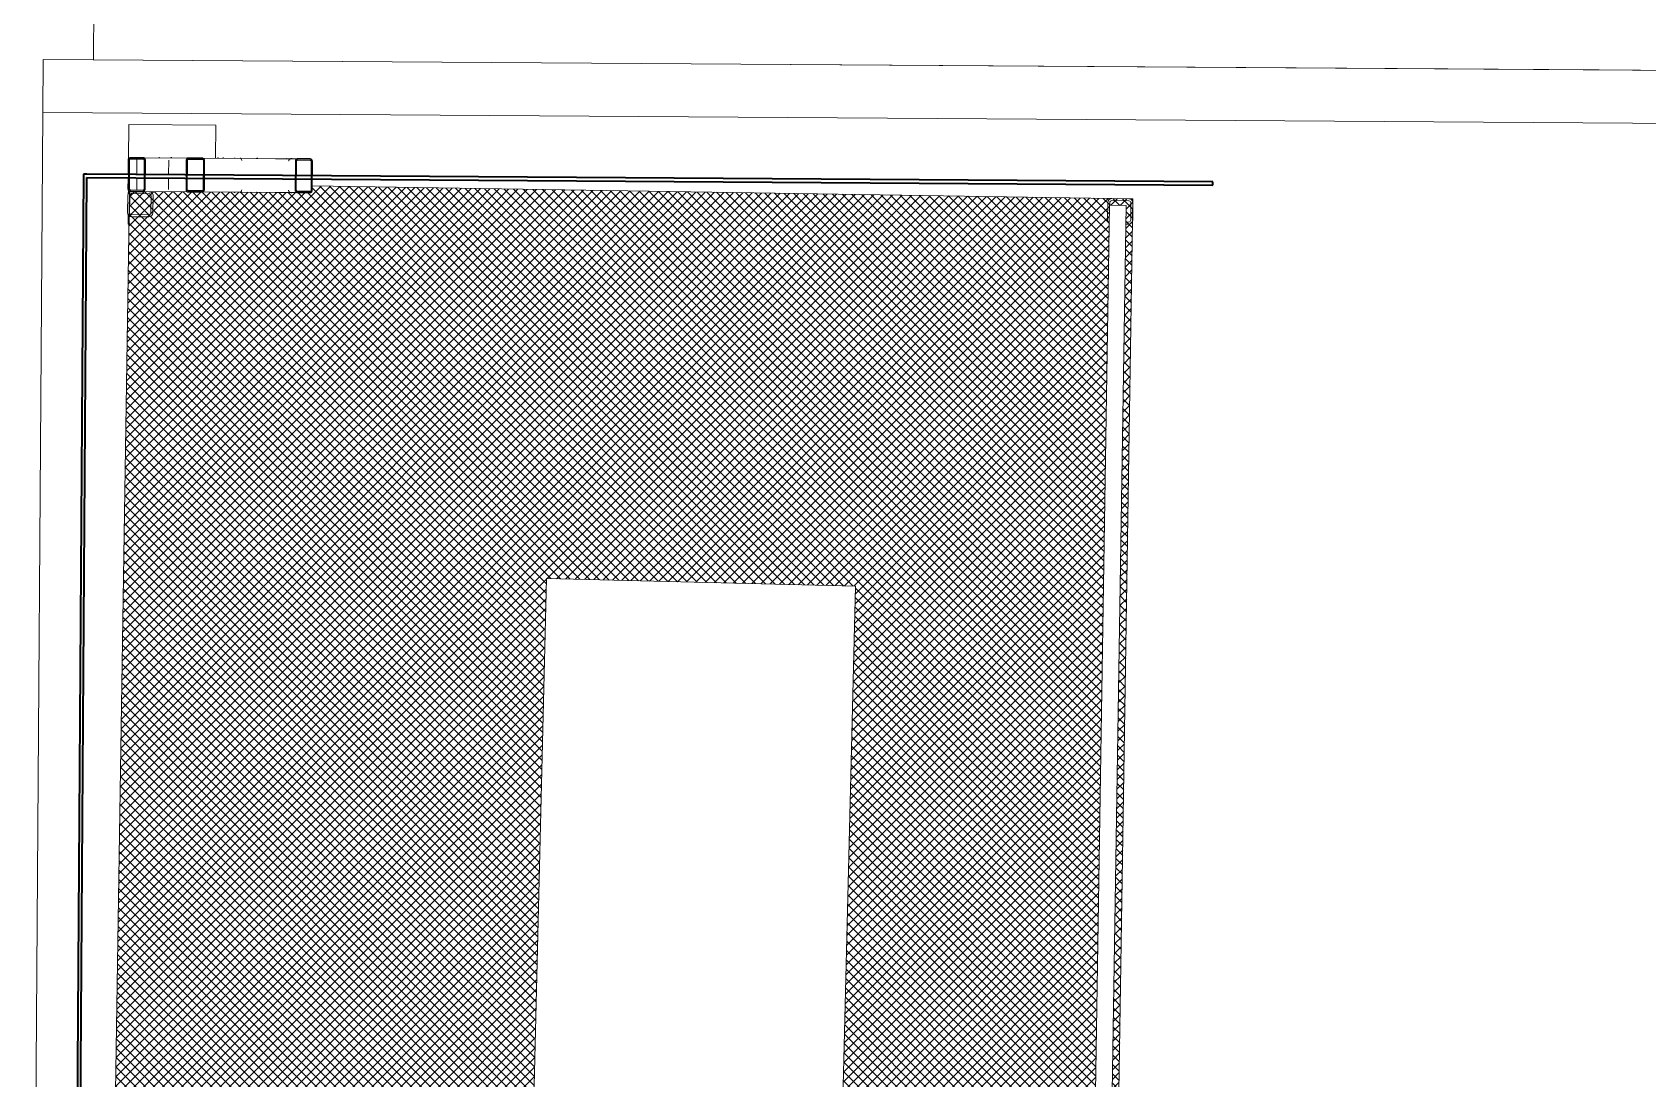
# Model space of a CAD drawing. Header units: metres. Extents: x 3 to 183, y -124 to 10.
# Drawn here: x 24.862 to 29.663, y -83.289 to -80.18 of the extents above; entities that cross this region are included whole.
import ezdxf

# ---------------------------------------------------------------- set-up
doc = ezdxf.new("R2010")
doc.units = ezdxf.units.M
for name, color, linetype, lineweight in [('A-FLOR', 7, 'Continuous', 9), ('A-FLOR-HRAL', 7, 'Continuous', 9), ('A-FLOR-PATT', 7, 'Continuous', 9), ('A-GENM', 7, 'Continuous', 9), ('C-BLDG-PADS', 7, 'Continuous', 9), ('C-TOPO', 7, 'Continuous', 9), ('I-WALL', 7, 'Continuous', 9), ('M-EQPM', 7, 'Continuous', 9), ('S-COLS', 7, 'Continuous', 9)]:
    doc.layers.add(name, color=color, linetype=linetype, lineweight=lineweight)

# ---------------------------------------------------------------- blocks, each defined once
blk = doc.blocks.new('YADRAN_LASQUEMAS_ARQ_MO_000_SITIO_rvt-1-NFONDO-ESTANQUE EXT')
at = {"layer": 'C-BLDG-PADS'}
for p, q in [((-99.8762, -80.2602), (-99.8772, -80.4177)), ((-97.8027, -80.2741), (-99.8762, -80.2602)), ((-93.8882, -80.3005), (-97.8027, -80.2741))]:
    blk.add_line(p, q, dxfattribs=at)
at = {"layer": 'C-TOPO', "color": 253, "true_color": 0xaaaaaa}
for p, q in [((-99.725, -80.0994), (-99.7267, -80.2612)), ((-99.7267, -80.2612), (-99.725, -80.0994)), ((-99.8772, -80.4177), (-99.8762, -80.2602)), ((-99.8762, -80.2602), (-99.8772, -80.4177)), ((-99.8762, -80.2602), (-99.7267, -80.2612)), ((-99.7267, -80.2612), (-99.8762, -80.2602)), ((-99.7267, -80.2612), (-97.8027, -80.2741)), ((-97.8027, -80.2741), (-99.7267, -80.2612)), ((-97.8027, -80.2741), (-95.2515, -80.2913)), ((-95.2515, -80.2913), (-97.8027, -80.2741)), ((-95.2515, -80.2913), (-94.9994, -80.293)), ((-94.9994, -80.293), (-95.2515, -80.2913))]:
    blk.add_line(p, q, dxfattribs=at)
blk = doc.blocks.new('FP_109-NFONDO-ESTANQUE EXT')
at = {"layer": 'A-GENM', "color": 253, "true_color": 0xaaaaaa}
blk.add_line((0.0186, -0.05), (0.1533, -0.05), dxfattribs=at)
blk = doc.blocks.new('FP_110-NFONDO-ESTANQUE EXT')
at = {"layer": 'A-GENM', "color": 253, "true_color": 0xaaaaaa}
blk.add_line((0.1533, 0.05), (0.0186, 0.05), dxfattribs=at)
blk = doc.blocks.new('FP_111-NFONDO-ESTANQUE EXT')
at = {"layer": 'A-GENM', "color": 9, "true_color": 0xaad4bf}
for p, q in [((0.0094, -0.0499), (0.0101, -0.0503)), ((0.0101, -0.0503), (0.0107, -0.0506)), ((0.0107, -0.0506), (0.0114, -0.0508)), ((0.0114, -0.0508), (0.0121, -0.051)), ((0.0121, -0.051), (0.0128, -0.0511)), ((0.149, -0.0499), (0.1496, -0.0503)), ((0.1496, -0.0503), (0.1503, -0.0506)), ((0.1503, -0.0506), (0.151, -0.0508)), ((0.151, -0.0508), (0.1517, -0.051)), ((0.1517, -0.051), (0.1524, -0.0511)), ((0.2886, -0.0499), (0.2892, -0.0503)), ((0.2892, -0.0503), (0.2899, -0.0506)), ((0.2899, -0.0506), (0.2906, -0.0508)), ((0.2906, -0.0508), (0.2913, -0.051)), ((0.2913, -0.051), (0.292, -0.0511))]:
    blk.add_line(p, q, dxfattribs=at)
blk = doc.blocks.new('FP_112-NFONDO-ESTANQUE EXT')
at = {"layer": 'A-GENM', "color": 9, "true_color": 0xaad4bf}
for p, q in [((0.3111, -0.0469), (0.3103, -0.0483)), ((0.3117, -0.0453), (0.3111, -0.0469)), ((0.3119, -0.0436), (0.3117, -0.0453)), ((0.3078, -0.0504), (0.3063, -0.051)), ((0.3091, -0.0495), (0.3078, -0.0504)), ((0.3103, -0.0483), (0.3091, -0.0495)), ((0.4457, -0.0504), (0.4442, -0.051))]:
    blk.add_line(p, q, dxfattribs=at)
at = {"layer": 'A-GENM', "color": 253, "true_color": 0xaaaaaa}
blk.add_line((0.1939, -0.05), (0.424, -0.05), dxfattribs=at)
blk = doc.blocks.new('FP_113-NFONDO-ESTANQUE EXT')
at = {"layer": 'A-GENM', "color": 253, "true_color": 0xaaaaaa}
blk.add_line((0.424, 0.05), (0.1939, 0.05), dxfattribs=at)
at = {"layer": 'A-GENM', "color": 9, "true_color": 0xaad4bf}
for p, q in [((0.3078, 0.0504), (0.3063, 0.051)), ((0.3091, 0.0495), (0.3078, 0.0504)), ((0.3103, 0.0483), (0.3091, 0.0495)), ((0.3111, 0.0469), (0.3103, 0.0483)), ((0.4457, 0.0504), (0.4442, 0.051)), ((0.3117, 0.0453), (0.3111, 0.0469)), ((0.3119, 0.0436), (0.3117, 0.0453))]:
    blk.add_line(p, q, dxfattribs=at)
blk = doc.blocks.new('FP_114-NFONDO-ESTANQUE EXT')
at = {"layer": 'A-GENM', "color": 9, "true_color": 0xaad4bf}
for p, q in [((0.0647, 0.0511), (0.0645, 0.0512)), ((0.065, 0.0511), (0.0647, 0.0511)), ((0.0653, 0.0511), (0.065, 0.0511)), ((0.0656, 0.0511), (0.0653, 0.0511)), ((0.0658, 0.051), (0.0656, 0.0511)), ((0.0661, 0.051), (0.0658, 0.051)), ((0.0664, 0.0509), (0.0661, 0.051)), ((0.0667, 0.0508), (0.0664, 0.0509)), ((0.0669, 0.0507), (0.0667, 0.0508)), ((0.0672, 0.0506), (0.0669, 0.0507)), ((0.0674, 0.0505), (0.0672, 0.0506)), ((0.0677, 0.0504), (0.0674, 0.0505)), ((0.0679, 0.0503), (0.0677, 0.0504)), ((0.0682, 0.0502), (0.0679, 0.0503)), ((0.0684, 0.0501), (0.0682, 0.0502)), ((0.1524, 0.0511), (0.1521, 0.0512)), ((0.1527, 0.0511), (0.1524, 0.0511)), ((0.1529, 0.0511), (0.1527, 0.0511)), ((0.1532, 0.0511), (0.1529, 0.0511)), ((0.1535, 0.051), (0.1532, 0.0511)), ((0.1538, 0.051), (0.1535, 0.051)), ((0.154, 0.0509), (0.1538, 0.051)), ((0.1543, 0.0508), (0.154, 0.0509)), ((0.1546, 0.0507), (0.1543, 0.0508)), ((0.1548, 0.0506), (0.1546, 0.0507)), ((0.1551, 0.0505), (0.1548, 0.0506)), ((0.1553, 0.0504), (0.1551, 0.0505)), ((0.1556, 0.0503), (0.1553, 0.0504)), ((0.1558, 0.0502), (0.1556, 0.0503)), ((0.1561, 0.0501), (0.1558, 0.0502)), ((0.24, 0.0511), (0.2397, 0.0512)), ((0.2403, 0.0511), (0.24, 0.0511)), ((0.2406, 0.0511), (0.2403, 0.0511)), ((0.2408, 0.0511), (0.2406, 0.0511)), ((0.2411, 0.051), (0.2408, 0.0511)), ((0.2414, 0.051), (0.2411, 0.051)), ((0.2417, 0.0509), (0.2414, 0.051)), ((0.2419, 0.0508), (0.2417, 0.0509)), ((0.2422, 0.0507), (0.2419, 0.0508)), ((0.2425, 0.0506), (0.2422, 0.0507)), ((0.2427, 0.0505), (0.2425, 0.0506)), ((0.243, 0.0504), (0.2427, 0.0505)), ((0.2432, 0.0503), (0.243, 0.0504)), ((0.2435, 0.0502), (0.2432, 0.0503)), ((0.2437, 0.0501), (0.2435, 0.0502))]:
    blk.add_line(p, q, dxfattribs=at)
blk = doc.blocks.new('FP_115-NFONDO-ESTANQUE EXT')
at = {"layer": 'A-GENM', "color": 9, "true_color": 0xaad4bf}
for p, q in [((0.099, 0.05), (0.0992, 0.0501)), ((0.0992, 0.0501), (0.0993, 0.0502)), ((0.0993, 0.0502), (0.0995, 0.0503)), ((0.0995, 0.0503), (0.0997, 0.0503)), ((0.0997, 0.0503), (0.0999, 0.0504)), ((0.0999, 0.0504), (0.1001, 0.0505)), ((0.1001, 0.0505), (0.1002, 0.0505)), ((0.1002, 0.0505), (0.1004, 0.0506)), ((0.1004, 0.0506), (0.1006, 0.0506)), ((0.1006, 0.0506), (0.1008, 0.0507)), ((0.1008, 0.0507), (0.101, 0.0507)), ((0.101, 0.0507), (0.1012, 0.0508)), ((0.1012, 0.0508), (0.1014, 0.0508)), ((0.1014, 0.0508), (0.1015, 0.0509)), ((0.1015, 0.0509), (0.1017, 0.0509)), ((0.1017, 0.0509), (0.1019, 0.051)), ((0.1019, 0.051), (0.1021, 0.051)), ((0.1021, 0.051), (0.1023, 0.051)), ((0.1023, 0.051), (0.1025, 0.051)), ((0.1025, 0.051), (0.1027, 0.0511)), ((0.1027, 0.0511), (0.1029, 0.0511)), ((0.1029, 0.0511), (0.1031, 0.0511)), ((0.1031, 0.0511), (0.1033, 0.0511)), ((0.1033, 0.0511), (0.1035, 0.0511)), ((0.1035, 0.0511), (0.1037, 0.0512)), ((0.1037, 0.0512), (0.1039, 0.0512)), ((0.1039, 0.0512), (0.104, 0.0512))]:
    blk.add_line(p, q, dxfattribs=at)
blk = doc.blocks.new('FP_116-NFONDO-ESTANQUE EXT')
at = {"layer": 'A-GENM', "color": 9, "true_color": 0xaad4bf}
for p, q in [((0.0094, 0.0499), (0.0101, 0.0503)), ((0.0101, 0.0503), (0.0107, 0.0506)), ((0.0107, 0.0506), (0.0114, 0.0508)), ((0.0114, 0.0508), (0.0121, 0.051)), ((0.0121, 0.051), (0.0128, 0.0511)), ((0.149, 0.0499), (0.1496, 0.0503)), ((0.1496, 0.0503), (0.1503, 0.0506)), ((0.1503, 0.0506), (0.151, 0.0508)), ((0.151, 0.0508), (0.1517, 0.051)), ((0.1517, 0.051), (0.1524, 0.0511)), ((0.2886, 0.0499), (0.2892, 0.0503)), ((0.2892, 0.0503), (0.2899, 0.0506)), ((0.2899, 0.0506), (0.2906, 0.0508)), ((0.2906, 0.0508), (0.2913, 0.051)), ((0.2913, 0.051), (0.292, 0.0511))]:
    blk.add_line(p, q, dxfattribs=at)
blk = doc.blocks.new('FP_117-NFONDO-ESTANQUE EXT')
at = {"layer": 'A-GENM', "color": 9, "true_color": 0xaad4bf}
for p, q in [((0.4508, -0.0436), (0.4508, -0.0438)), ((0.4508, -0.0438), (0.4508, -0.0439)), ((0.4508, -0.0439), (0.4509, -0.0441)), ((0.4509, -0.0441), (0.4509, -0.0442)), ((0.4509, -0.0442), (0.4509, -0.0443)), ((0.4509, -0.0443), (0.451, -0.0445)), ((0.451, -0.0445), (0.451, -0.0446)), ((0.451, -0.0446), (0.4511, -0.0448)), ((0.4511, -0.0448), (0.4511, -0.0449)), ((0.4511, -0.0449), (0.4512, -0.045)), ((0.4512, -0.045), (0.4513, -0.0452)), ((0.4513, -0.0452), (0.4513, -0.0453)), ((0.4513, -0.0453), (0.4514, -0.0455)), ((0.4514, -0.0455), (0.4515, -0.0456)), ((0.4515, -0.0456), (0.4515, -0.0457)), ((0.4515, -0.0457), (0.4516, -0.0459)), ((0.4516, -0.0459), (0.4517, -0.046)), ((0.4517, -0.046), (0.4517, -0.0461)), ((0.4517, -0.0461), (0.4518, -0.0463)), ((0.4518, -0.0463), (0.4519, -0.0464)), ((0.4519, -0.0464), (0.452, -0.0465)), ((0.452, -0.0465), (0.4521, -0.0466)), ((0.4521, -0.0466), (0.4522, -0.0468)), ((0.4522, -0.0468), (0.4523, -0.0469)), ((0.4523, -0.0469), (0.4524, -0.047)), ((0.4524, -0.047), (0.4525, -0.0472)), ((0.4525, -0.0472), (0.4526, -0.0473)), ((0.4526, -0.0473), (0.4527, -0.0474)), ((0.4527, -0.0474), (0.4528, -0.0475)), ((0.4528, -0.0475), (0.4529, -0.0476)), ((0.4529, -0.0476), (0.453, -0.0478)), ((0.453, -0.0478), (0.4531, -0.0479)), ((0.4531, -0.0479), (0.4532, -0.048)), ((0.4532, -0.048), (0.4533, -0.0481)), ((0.3547, -0.05), (0.3549, -0.0501)), ((0.3549, -0.0501), (0.355, -0.0502)), ((0.355, -0.0502), (0.3552, -0.0502)), ((0.3552, -0.0502), (0.3554, -0.0503)), ((0.3554, -0.0503), (0.3555, -0.0504)), ((0.3555, -0.0504), (0.3557, -0.0504)), ((0.3557, -0.0504), (0.3558, -0.0505)), ((0.3558, -0.0505), (0.356, -0.0505)), ((0.356, -0.0505), (0.3561, -0.0506)), ((0.3561, -0.0506), (0.3563, -0.0506)), ((0.3563, -0.0506), (0.3565, -0.0507)), ((0.3565, -0.0507), (0.3566, -0.0507)), ((0.3566, -0.0507), (0.3568, -0.0508)), ((0.3568, -0.0508), (0.357, -0.0508)), ((0.357, -0.0508), (0.3571, -0.0509)), ((0.3571, -0.0509), (0.3573, -0.0509)), ((0.3573, -0.0509), (0.3575, -0.0509)), ((0.3575, -0.0509), (0.3576, -0.051)), ((0.3576, -0.051), (0.3578, -0.051)), ((0.3578, -0.051), (0.358, -0.051)), ((0.358, -0.051), (0.3581, -0.0511)), ((0.3581, -0.0511), (0.3583, -0.0511)), ((0.3583, -0.0511), (0.3585, -0.0511)), ((0.3585, -0.0511), (0.3587, -0.0511)), ((0.3587, -0.0511), (0.3588, -0.0511)), ((0.3588, -0.0511), (0.359, -0.0511)), ((0.359, -0.0511), (0.3592, -0.0512)), ((0.3592, -0.0512), (0.3593, -0.0512)), ((0.3593, -0.0512), (0.3595, -0.0512)), ((0.4533, -0.0481), (0.4534, -0.0482)), ((0.4534, -0.0482), (0.4535, -0.0483)), ((0.4535, -0.0483), (0.4537, -0.0484)), ((0.4537, -0.0484), (0.4538, -0.0485)), ((0.4538, -0.0485), (0.4539, -0.0487)), ((0.4539, -0.0487), (0.454, -0.0488)), ((0.454, -0.0488), (0.4542, -0.0489)), ((0.4542, -0.0489), (0.4543, -0.049)), ((0.4543, -0.049), (0.4544, -0.0491)), ((0.4544, -0.0491), (0.4546, -0.0492)), ((0.4546, -0.0492), (0.4547, -0.0493)), ((0.4547, -0.0493), (0.4548, -0.0493)), ((0.4548, -0.0493), (0.455, -0.0494)), ((0.455, -0.0494), (0.4551, -0.0495)), ((0.4551, -0.0495), (0.4553, -0.0496)), ((0.4553, -0.0496), (0.4554, -0.0497)), ((0.4554, -0.0497), (0.4555, -0.0498)), ((0.4555, -0.0498), (0.4557, -0.0499)), ((0.4557, -0.0499), (0.4558, -0.0499)), ((0.4558, -0.0499), (0.456, -0.05)), ((0.456, -0.05), (0.4561, -0.0501)), ((0.4561, -0.0501), (0.4563, -0.0502)), ((0.4563, -0.0502), (0.4564, -0.0502)), ((0.4564, -0.0502), (0.4566, -0.0503)), ((0.4566, -0.0503), (0.4568, -0.0504)), ((0.4568, -0.0504), (0.4569, -0.0504)), ((0.4569, -0.0504), (0.4571, -0.0505)), ((0.4571, -0.0505), (0.4572, -0.0505)), ((0.4572, -0.0505), (0.4574, -0.0506)), ((0.4574, -0.0506), (0.4576, -0.0506)), ((0.4576, -0.0506), (0.4577, -0.0507)), ((0.4577, -0.0507), (0.4579, -0.0507)), ((0.4579, -0.0507), (0.458, -0.0508)), ((0.458, -0.0508), (0.4582, -0.0508)), ((0.4582, -0.0508), (0.4584, -0.0509)), ((0.4584, -0.0509), (0.4585, -0.0509)), ((0.4585, -0.0509), (0.4587, -0.0509)), ((0.4587, -0.0509), (0.4589, -0.051)), ((0.4589, -0.051), (0.459, -0.051)), ((0.459, -0.051), (0.4592, -0.051)), ((0.4592, -0.051), (0.4594, -0.0511)), ((0.4594, -0.0511), (0.4596, -0.0511)), ((0.4596, -0.0511), (0.4597, -0.0511)), ((0.4597, -0.0511), (0.4599, -0.0511)), ((0.4599, -0.0511), (0.4601, -0.0511)), ((0.4601, -0.0511), (0.4602, -0.0511)), ((0.4602, -0.0511), (0.4604, -0.0512)), ((0.4604, -0.0512), (0.4606, -0.0512)), ((0.4606, -0.0512), (0.4608, -0.0512))]:
    blk.add_line(p, q, dxfattribs=at)
at = {"layer": 'A-GENM', "color": 253, "true_color": 0xaaaaaa}
blk.add_line((0.4114, -0.05), (0.4774, -0.05), dxfattribs=at)
blk = doc.blocks.new('FP_118-NFONDO-ESTANQUE EXT')
at = {"layer": 'A-GENM', "color": 9, "true_color": 0xaad4bf}
for p, q in [((0.1523, 0.05), (0.1524, 0.0501)), ((0.1524, 0.0501), (0.1526, 0.0502)), ((0.1526, 0.0502), (0.1527, 0.0502)), ((0.1527, 0.0502), (0.1529, 0.0503)), ((0.1529, 0.0503), (0.153, 0.0504)), ((0.153, 0.0504), (0.1532, 0.0504)), ((0.1532, 0.0504), (0.1533, 0.0505)), ((0.1533, 0.0505), (0.1535, 0.0505)), ((0.1535, 0.0505), (0.1537, 0.0506)), ((0.1537, 0.0506), (0.1538, 0.0506)), ((0.1538, 0.0506), (0.154, 0.0507)), ((0.154, 0.0507), (0.1541, 0.0507)), ((0.1541, 0.0507), (0.1543, 0.0508)), ((0.1543, 0.0508), (0.1545, 0.0508)), ((0.1545, 0.0508), (0.1546, 0.0509)), ((0.1546, 0.0509), (0.1548, 0.0509)), ((0.1548, 0.0509), (0.155, 0.0509)), ((0.155, 0.0509), (0.1551, 0.051)), ((0.1551, 0.051), (0.1553, 0.051)), ((0.1553, 0.051), (0.1555, 0.051)), ((0.1555, 0.051), (0.1557, 0.0511)), ((0.1557, 0.0511), (0.1558, 0.0511)), ((0.1558, 0.0511), (0.156, 0.0511)), ((0.156, 0.0511), (0.1562, 0.0511)), ((0.1562, 0.0511), (0.1563, 0.0511)), ((0.1563, 0.0511), (0.1565, 0.0511)), ((0.1565, 0.0511), (0.1567, 0.0512)), ((0.1567, 0.0512), (0.1569, 0.0512)), ((0.1569, 0.0512), (0.157, 0.0512)), ((0.2535, 0.05), (0.2536, 0.0501)), ((0.2536, 0.0501), (0.2538, 0.0502)), ((0.2538, 0.0502), (0.254, 0.0502)), ((0.254, 0.0502), (0.2541, 0.0503)), ((0.2541, 0.0503), (0.2543, 0.0504)), ((0.2543, 0.0504), (0.2544, 0.0504)), ((0.2544, 0.0504), (0.2546, 0.0505)), ((0.2546, 0.0505), (0.2547, 0.0505)), ((0.2547, 0.0505), (0.2549, 0.0506)), ((0.2549, 0.0506), (0.2551, 0.0506)), ((0.2551, 0.0506), (0.2552, 0.0507)), ((0.2552, 0.0507), (0.2554, 0.0507)), ((0.2554, 0.0507), (0.2556, 0.0508)), ((0.2556, 0.0508), (0.2557, 0.0508)), ((0.2557, 0.0508), (0.2559, 0.0509)), ((0.2559, 0.0509), (0.2561, 0.0509)), ((0.2561, 0.0509), (0.2562, 0.0509)), ((0.2562, 0.0509), (0.2564, 0.051)), ((0.2564, 0.051), (0.2566, 0.051)), ((0.2566, 0.051), (0.2567, 0.051)), ((0.2567, 0.051), (0.2569, 0.0511)), ((0.2569, 0.0511), (0.2571, 0.0511)), ((0.2571, 0.0511), (0.2572, 0.0511)), ((0.2572, 0.0511), (0.2574, 0.0511)), ((0.2574, 0.0511), (0.2576, 0.0511)), ((0.2576, 0.0511), (0.2578, 0.0511)), ((0.2578, 0.0511), (0.2579, 0.0512)), ((0.2579, 0.0512), (0.2581, 0.0512)), ((0.2581, 0.0512), (0.2583, 0.0512)), ((0.3547, 0.05), (0.3549, 0.0501)), ((0.3549, 0.0501), (0.355, 0.0502)), ((0.355, 0.0502), (0.3552, 0.0502)), ((0.3552, 0.0502), (0.3554, 0.0503)), ((0.3554, 0.0503), (0.3555, 0.0504)), ((0.3555, 0.0504), (0.3557, 0.0504)), ((0.3557, 0.0504), (0.3558, 0.0505)), ((0.3558, 0.0505), (0.356, 0.0505)), ((0.356, 0.0505), (0.3561, 0.0506)), ((0.3561, 0.0506), (0.3563, 0.0506)), ((0.3563, 0.0506), (0.3565, 0.0507)), ((0.3565, 0.0507), (0.3566, 0.0507)), ((0.3566, 0.0507), (0.3568, 0.0508)), ((0.3568, 0.0508), (0.357, 0.0508)), ((0.357, 0.0508), (0.3571, 0.0509)), ((0.3571, 0.0509), (0.3573, 0.0509)), ((0.3573, 0.0509), (0.3575, 0.0509)), ((0.3575, 0.0509), (0.3576, 0.051)), ((0.3576, 0.051), (0.3578, 0.051)), ((0.3578, 0.051), (0.358, 0.051)), ((0.358, 0.051), (0.3581, 0.0511)), ((0.3581, 0.0511), (0.3583, 0.0511)), ((0.3583, 0.0511), (0.3585, 0.0511)), ((0.3585, 0.0511), (0.3587, 0.0511)), ((0.3587, 0.0511), (0.3588, 0.0511)), ((0.3588, 0.0511), (0.359, 0.0511)), ((0.359, 0.0511), (0.3592, 0.0512)), ((0.3592, 0.0512), (0.3593, 0.0512)), ((0.3593, 0.0512), (0.3595, 0.0512)), ((0.4532, 0.048), (0.4533, 0.0481)), ((0.4533, 0.0481), (0.4534, 0.0482)), ((0.4534, 0.0482), (0.4535, 0.0483)), ((0.4535, 0.0483), (0.4537, 0.0484)), ((0.4537, 0.0484), (0.4538, 0.0485)), ((0.4538, 0.0485), (0.4539, 0.0487)), ((0.4539, 0.0487), (0.454, 0.0488)), ((0.454, 0.0488), (0.4542, 0.0489)), ((0.4542, 0.0489), (0.4543, 0.049)), ((0.4543, 0.049), (0.4544, 0.0491)), ((0.4544, 0.0491), (0.4546, 0.0492)), ((0.4546, 0.0492), (0.4547, 0.0493)), ((0.4547, 0.0493), (0.4548, 0.0493)), ((0.4548, 0.0493), (0.455, 0.0494)), ((0.455, 0.0494), (0.4551, 0.0495)), ((0.4551, 0.0495), (0.4553, 0.0496)), ((0.4553, 0.0496), (0.4554, 0.0497)), ((0.4554, 0.0497), (0.4555, 0.0498)), ((0.4555, 0.0498), (0.4557, 0.0499)), ((0.4557, 0.0499), (0.4558, 0.0499)), ((0.4558, 0.0499), (0.456, 0.05)), ((0.456, 0.05), (0.4561, 0.0501)), ((0.4561, 0.0501), (0.4563, 0.0502)), ((0.4563, 0.0502), (0.4564, 0.0502)), ((0.4564, 0.0502), (0.4566, 0.0503)), ((0.4566, 0.0503), (0.4568, 0.0504)), ((0.4568, 0.0504), (0.4569, 0.0504)), ((0.4569, 0.0504), (0.4571, 0.0505)), ((0.4571, 0.0505), (0.4572, 0.0505)), ((0.4572, 0.0505), (0.4574, 0.0506)), ((0.4574, 0.0506), (0.4576, 0.0506)), ((0.4576, 0.0506), (0.4577, 0.0507)), ((0.4577, 0.0507), (0.4579, 0.0507)), ((0.4579, 0.0507), (0.458, 0.0508)), ((0.458, 0.0508), (0.4582, 0.0508)), ((0.4582, 0.0508), (0.4584, 0.0509)), ((0.4584, 0.0509), (0.4585, 0.0509)), ((0.4585, 0.0509), (0.4587, 0.0509)), ((0.4587, 0.0509), (0.4589, 0.051)), ((0.4589, 0.051), (0.459, 0.051)), ((0.459, 0.051), (0.4592, 0.051)), ((0.4592, 0.051), (0.4594, 0.0511)), ((0.4594, 0.0511), (0.4596, 0.0511)), ((0.4596, 0.0511), (0.4597, 0.0511)), ((0.4597, 0.0511), (0.4599, 0.0511)), ((0.4599, 0.0511), (0.4601, 0.0511)), ((0.4601, 0.0511), (0.4602, 0.0511)), ((0.4602, 0.0511), (0.4604, 0.0512)), ((0.4604, 0.0512), (0.4606, 0.0512)), ((0.4606, 0.0512), (0.4608, 0.0512)), ((0.4508, 0.0439), (0.4509, 0.0441)), ((0.4508, 0.0438), (0.4508, 0.0439)), ((0.4508, 0.0436), (0.4508, 0.0438)), ((0.4509, 0.0443), (0.451, 0.0445)), ((0.4509, 0.0442), (0.4509, 0.0443)), ((0.4509, 0.0441), (0.4509, 0.0442)), ((0.451, 0.0446), (0.4511, 0.0448)), ((0.451, 0.0445), (0.451, 0.0446)), ((0.4511, 0.0449), (0.4512, 0.045)), ((0.4511, 0.0448), (0.4511, 0.0449)), ((0.4512, 0.045), (0.4513, 0.0452)), ((0.4513, 0.0453), (0.4514, 0.0455)), ((0.4513, 0.0452), (0.4513, 0.0453)), ((0.4514, 0.0455), (0.4515, 0.0456)), ((0.4515, 0.0457), (0.4516, 0.0459)), ((0.4515, 0.0456), (0.4515, 0.0457)), ((0.4516, 0.0459), (0.4517, 0.046)), ((0.4517, 0.0461), (0.4518, 0.0463)), ((0.4517, 0.046), (0.4517, 0.0461)), ((0.4518, 0.0463), (0.4519, 0.0464)), ((0.4519, 0.0464), (0.452, 0.0465)), ((0.452, 0.0465), (0.4521, 0.0466)), ((0.4521, 0.0466), (0.4522, 0.0468)), ((0.4522, 0.0468), (0.4523, 0.0469)), ((0.4523, 0.0469), (0.4524, 0.047)), ((0.4524, 0.047), (0.4525, 0.0472)), ((0.4525, 0.0472), (0.4526, 0.0473)), ((0.4526, 0.0473), (0.4527, 0.0474)), ((0.4527, 0.0474), (0.4528, 0.0475)), ((0.4528, 0.0475), (0.4529, 0.0476)), ((0.4529, 0.0476), (0.453, 0.0478)), ((0.453, 0.0478), (0.4531, 0.0479)), ((0.4531, 0.0479), (0.4532, 0.048))]:
    blk.add_line(p, q, dxfattribs=at)
at = {"layer": 'A-GENM', "color": 253, "true_color": 0xaaaaaa}
blk.add_line((0.4774, 0.05), (0.4116, 0.05), dxfattribs=at)
blk = doc.blocks.new('M_Cercha-Bodega - M_Cercha-Bodega-V98-NFONDO-ESTANQUE EXT')
at = {"layer": 'A-GENM', "true_color": 0xaad4bf}
h = blk.add_hatch(dxfattribs=at)
h.set_pattern_fill('FP_9', color=9, style=0, pattern_type=2)
h.set_pattern_definition([(0, (-0.45578, 0), (0, 0.35), [])])
h.paths.add_polyline_path([(0, -0.0436), (-0.0002, -0.01), (-0.0218, -0.01), (-0.0209, -0.0436), (0, -0.0436)])
h.paths.add_polyline_path([(0, 0), (-0.0006, 0.0436), (-0.0218, 0.0435), (-0.0211, 0), (-0.0003, 0)])
h = blk.add_hatch(dxfattribs=at)
h.set_pattern_fill('FP_3', color=9, style=0, pattern_type=2)
h.set_pattern_definition([(270, (0.6096, 0), (0.35, 2e-17), [])])
h.paths.add_polyline_path([(0.1464, -0.0436), (0.1462, -0.01), (0.025, -0.01), (0.0256, -0.0436), (0.1365, -0.0436)])
h.paths.add_polyline_path([(0.0218, -0.0436), (0.0216, -0.01), (0, -0.01), (0, -0.0436), (0.0209, -0.0436)])
h.paths.add_polyline_path([(0.1464, 0), (0.1458, 0.0436), (0.025, 0.0436), (0.0253, 0), (0.1461, 0)])
h.paths.add_polyline_path([(0.0218, 0), (0.0209, 0.0436), (0, 0.0435), (0, 0), (0.0215, 0)])
h = blk.add_hatch(dxfattribs=at)
h.set_pattern_fill('FP_10', color=9, style=0, pattern_type=2)
h.set_pattern_definition([(180, (1.327, 0), (-4e-17, -0.35), [])])
h.paths.add_polyline_path([(0.1973, -0.0436), (0.1971, -0.01), (0.1499, -0.01), (0.1499, -0.0436), (0.1818, -0.0436)])
h.paths.add_polyline_path([(0.1973, 0), (0.1968, 0.0436), (0.1499, 0.0436), (0.1499, 0), (0.197, 0)])
h = blk.add_hatch(dxfattribs=at)
h.set_pattern_fill('FP_8', color=9, style=0, pattern_type=2)
h.set_pattern_definition([(180, (1.37, 0), (-4e-17, -0.35), [])])
h.paths.add_polyline_path([(0.4177, -0.0436), (0.4177, -0.01), (0.2008, -0.01), (0.2008, -0.0436), (0.4177, -0.0436)])
h.paths.add_polyline_path([(0.4177, 0), (0.4177, 0.0436), (0.2008, 0.0436), (0.2008, 0), (0.4108, 0)])
h = blk.add_hatch(dxfattribs=at)
h.set_pattern_fill('FP_11', color=9, style=0, pattern_type=2)
h.set_pattern_definition([(0, (0.15437, 0), (0, 0.35), [])])
h.paths.add_polyline_path([(0.471, -0.0436), (0.471, -0.01), (0.4177, -0.01), (0.4177, -0.0436), (0.4536, -0.0436)])
h.paths.add_polyline_path([(0.471, 0), (0.471, 0.0436), (0.4177, 0.0434), (0.4177, 0), (0.4533, 0)])
h = blk.add_hatch(dxfattribs=at)
h.set_pattern_fill('FP_12', color=9, style=0, pattern_type=2)
h.set_pattern_definition([(0, (0.20093, 0), (0, 0.35), [])])
h.paths.add_polyline_path([(0.5181, -0.0436), (0.5181, -0.01), (0.4742, -0.01), (0.4748, -0.0436), (0.518, -0.0436)])
h.paths.add_polyline_path([(0.5181, 0), (0.5181, 0.0436), (0.4742, 0.0433), (0.4745, 0), (0.4763, 0)])
at = {"layer": 'A-GENM', "color": 253, "true_color": 0xaaaaaa}
for p, q in [((-0.025, 0.1488), (0.2337, 0.1488)), ((-0.025, 0.1488), (-0.025, 0.0471)), ((0.2337, 0.1488), (0.2337, 0.0498)), ((-0.0261, 0.0436), (-0.0261, 0)), ((0, 0.0468), (0, 0.0436)), ((0, 0), (0, 0.0436)), ((-0.0261, -0.01), (-0.0261, -0.0436)), ((-0.025, -0.0471), (-0.025, -0.0575)), ((0, -0.0436), (0, -0.01)), ((0, -0.0436), (0, -0.0468)), ((-0.025, -0.119), (-0.025, -0.1476)), ((-0.022, -0.1476), (-0.025, -0.1476))]:
    blk.add_line(p, q, dxfattribs=at)
at = {"layer": 'A-GENM', "color": 253, "lineweight": 25, "true_color": 0xaaaaaa}
for p, q in [((0.0186, 0.05), (-0.0186, 0.05)), ((0.1939, 0.05), (0.1533, 0.05)), ((0.5149, 0.05), (0.4774, 0.05)), ((-0.025, 0.0436), (-0.025, -0.0436)), ((-0.0218, -0.0436), (-0.0218, 0.0436)), ((-0.0186, 0.0468), (0.0186, 0.0468)), ((0.0218, 0.0436), (0.0218, -0.0436)), ((0.025, -0.0436), (0.025, 0.0436)), ((0.1464, 0.0436), (0.1464, -0.0436)), ((0.1499, -0.0436), (0.1499, 0.0436)), ((0.1533, 0.0468), (0.1939, 0.0468)), ((0.1973, 0.0436), (0.1973, -0.0436)), ((0.2008, -0.0436), (0.2008, 0.0436)), ((0.471, 0.0436), (0.471, -0.0436)), ((0.4742, -0.0436), (0.4742, 0.0436)), ((0.4774, 0.0468), (0.5149, 0.0468)), ((0.5181, 0.0436), (0.5181, -0.0436)), ((0.5213, -0.0436), (0.5213, 0.0436)), ((0.0186, -0.0468), (-0.0186, -0.0468)), ((0.1939, -0.0468), (0.1533, -0.0468)), ((0.5149, -0.0468), (0.4774, -0.0468)), ((-0.0186, -0.05), (0.0186, -0.05)), ((0.1533, -0.05), (0.1939, -0.05)), ((0.4774, -0.05), (0.5149, -0.05))]:
    blk.add_line(p, q, dxfattribs=at)
at = {"layer": 'A-GENM', "color": 253, "lineweight": 25, "true_color": 0xaaaaaa, "flags": 128}
for points in [[(0.1533, 0.05), (0.1518, 0.0498), (0.1503, 0.0494), (0.149, 0.0486), (0.1479, 0.0476), (0.1471, 0.0464), (0.1466, 0.0451), (0.1464, 0.0436)], [(0.2008, 0.0436), (0.2006, 0.0451), (0.2001, 0.0464), (0.1993, 0.0476), (0.1982, 0.0486), (0.1969, 0.0494), (0.1954, 0.0498), (0.1939, 0.05)], [(0.4774, 0.05), (0.476, 0.0498), (0.4746, 0.0494), (0.4734, 0.0486), (0.4724, 0.0476), (0.4716, 0.0464), (0.4712, 0.0451), (0.471, 0.0436)], [(0.5213, 0.0436), (0.5211, 0.0451), (0.5206, 0.0464), (0.5199, 0.0476), (0.5189, 0.0486), (0.5177, 0.0494), (0.5163, 0.0498), (0.5149, 0.05)], [(0.1499, 0.0436), (0.15, 0.0443), (0.1502, 0.045), (0.1506, 0.0456), (0.1512, 0.0461), (0.1518, 0.0465), (0.1526, 0.0467), (0.1533, 0.0468)], [(0.1939, 0.0468), (0.1947, 0.0467), (0.1954, 0.0465), (0.196, 0.0461), (0.1966, 0.0456), (0.197, 0.045), (0.1973, 0.0443), (0.1973, 0.0436)], [(0.4742, 0.0436), (0.4743, 0.0443), (0.4745, 0.045), (0.4749, 0.0456), (0.4754, 0.0461), (0.476, 0.0465), (0.4767, 0.0467), (0.4774, 0.0468)], [(0.5149, 0.0468), (0.5156, 0.0467), (0.5163, 0.0465), (0.5169, 0.0461), (0.5174, 0.0456), (0.5178, 0.045), (0.518, 0.0443), (0.5181, 0.0436)], [(0.1464, -0.0436), (0.1466, -0.0451), (0.1471, -0.0464), (0.1479, -0.0476), (0.149, -0.0486), (0.1503, -0.0494), (0.1518, -0.0498), (0.1533, -0.05)], [(0.1533, -0.0468), (0.1526, -0.0467), (0.1518, -0.0465), (0.1512, -0.0461), (0.1506, -0.0456), (0.1502, -0.045), (0.15, -0.0443), (0.1499, -0.0436)], [(0.1939, -0.05), (0.1954, -0.0498), (0.1969, -0.0494), (0.1982, -0.0486), (0.1993, -0.0476), (0.2001, -0.0464), (0.2006, -0.0451), (0.2008, -0.0436)], [(0.1973, -0.0436), (0.1973, -0.0443), (0.197, -0.045), (0.1966, -0.0456), (0.196, -0.0461), (0.1954, -0.0465), (0.1947, -0.0467), (0.1939, -0.0468)], [(0.471, -0.0436), (0.4712, -0.0451), (0.4716, -0.0464), (0.4724, -0.0476), (0.4734, -0.0486), (0.4746, -0.0494), (0.476, -0.0498), (0.4774, -0.05)], [(0.4774, -0.0468), (0.4767, -0.0467), (0.476, -0.0465), (0.4754, -0.0461), (0.4749, -0.0456), (0.4745, -0.045), (0.4743, -0.0443), (0.4742, -0.0436)], [(0.5149, -0.05), (0.5163, -0.0498), (0.5177, -0.0494), (0.5189, -0.0486), (0.5199, -0.0476), (0.5206, -0.0464), (0.5211, -0.0451), (0.5213, -0.0436)], [(0.5181, -0.0436), (0.518, -0.0443), (0.5178, -0.045), (0.5174, -0.0456), (0.5169, -0.0461), (0.5163, -0.0465), (0.5156, -0.0467), (0.5149, -0.0468)]]:
    blk.add_lwpolyline(points, dxfattribs=at)
at = {"layer": 'A-GENM', "color": 253, "lineweight": 25, "true_color": 0xaaaaaa}
for centre, radius, start, end in [((-0.0186, 0.0436), 0.00636, 90, 180), ((0.0186, 0.0436), 0.00636, 360, 90), ((-0.0186, 0.0436), 0.00318, 90, 180), ((0.0186, 0.0436), 0.00318, 360, 90), ((-0.0186, -0.0436), 0.00636, 180, 270), ((-0.0186, -0.0436), 0.00318, 180, 270), ((0.0186, -0.0436), 0.00636, 270, 360), ((0.0186, -0.0436), 0.00318, 270, 0)]:
    blk.add_arc(centre, radius, start, end, dxfattribs=at)
at = {"layer": 'A-GENM', "color": 253, "true_color": 0xaaaaaa}
for points, knots in [([(-0.0195, 0.05), (-0.0201, 0.05), (-0.0212, 0.0499), (-0.0229, 0.0492), (-0.0243, 0.0482), (-0.0257, 0.0464), (-0.0261, 0.0448), (-0.0261, 0.0436)], [0, 0, 0, 0, 0.166667, 0.333333, 0.5, 0.666667, 1, 1, 1, 1]), ([(-0.0261, -0.0436), (-0.0261, -0.0448), (-0.0257, -0.0464), (-0.0243, -0.0482), (-0.0229, -0.0492), (-0.0212, -0.0499), (-0.0201, -0.05), (-0.0195, -0.05)], [0, 0, 0, 0, 0.333333, 0.5, 0.666667, 0.833333, 1, 1, 1, 1])]:
    blk.add_open_spline(points, degree=3, knots=knots, dxfattribs=at)
for name in ['FP_116-NFONDO-ESTANQUE EXT', 'FP_110-NFONDO-ESTANQUE EXT', 'FP_114-NFONDO-ESTANQUE EXT', 'FP_115-NFONDO-ESTANQUE EXT', 'FP_118-NFONDO-ESTANQUE EXT', 'FP_113-NFONDO-ESTANQUE EXT', 'FP_112-NFONDO-ESTANQUE EXT', 'FP_117-NFONDO-ESTANQUE EXT', 'FP_111-NFONDO-ESTANQUE EXT', 'FP_109-NFONDO-ESTANQUE EXT']:
    blk.add_blockref(name, (0, 0), dxfattribs=at)
blk = doc.blocks.new('YADRAN_LASQUEMAS_ARQ_MO_006_E02_rvt-1-NFONDO-ESTANQUE EXT')
at = {"layer": 'A-FLOR'}
for p, q in [((-99.8772, -80.4177), (-99.9082, -85.0144)), ((-92.4731, -80.4677), (-99.8772, -80.4177))]:
    blk.add_line(p, q, dxfattribs=at)
at = {"layer": 'I-WALL', "lineweight": 35}
for p, q in [((-99.756, -80.6015), (-99.8303, -91.6264)), ((-99.746, -80.6016), (-99.756, -80.6015)), ((-96.3998, -80.6242), (-99.746, -80.6016)), ((-99.8203, -91.6265), (-99.7461, -80.6116)), ((-99.7461, -80.6116), (-96.3998, -80.6342)), ((-96.3998, -80.6342), (-96.3998, -80.6242))]:
    blk.add_line(p, q, dxfattribs=at)
at = {"layer": 'A-GENM', "lineweight": 9, "rotation": 359.6138348021287}
blk.add_blockref('M_Cercha-Bodega - M_Cercha-Bodega-V98-NFONDO-ESTANQUE EXT', (-99.5974, -80.6026), dxfattribs=at)
blk = doc.blocks.new('Railing - Railing-2196175-NFONDO-ESTANQUE EXT')
at = {"layer": 'A-FLOR-HRAL'}
for p, q in [((-119.6145, -39.4477), (-121.0161, -42.8327)), ((-119.5683, -39.4668), (-119.6145, -39.4477)), ((-120.9699, -42.8518), (-119.5683, -39.4668)), ((-121.0161, -42.8327), (-120.9699, -42.8518))]:
    blk.add_line(p, q, dxfattribs=at)
blk = doc.blocks.new('M_RVR_Eq Ensilaje - M_RVR_Eq Ensilaje-2198650-NFONDO-ESTANQUE EXT')
at = {"layer": 'M-EQPM'}
for p, q in [((-1.7497, 0), (1.0109, 0)), ((-1.7497, -0.9184), (-1.7497, 0)), ((1.0109, 0), (1.0109, -0.9184)), ((1.0109, -0.9184), (-1.7497, -0.9184))]:
    blk.add_line(p, q, dxfattribs=at)
blk = doc.blocks.new('FCA_N_Columna de acero - 75 x 75 mm-2199668-NFONDO-ESTANQUE EXT')
at = {"layer": 'S-COLS'}
for p, q in [((-0.0375, -0.0255), (-0.0375, 0.0255)), ((-0.0315, 0.0255), (-0.0315, 0.0175)), ((-0.0255, 0.0375), (0.0255, 0.0375)), ((0.0255, 0.0315), (-0.0255, 0.0315)), ((0.0315, -0.0255), (0.0315, 0.0255)), ((0.0375, 0.0255), (0.0375, -0.0255)), ((0.0175, -0.0315), (0.0255, -0.0315)), ((0.0255, -0.0375), (0.0175, -0.0375))]:
    blk.add_line(p, q, dxfattribs=at)
for centre, radius, start, end in [((-0.0255, 0.0255), 0.012, 90, 180), ((-0.0255, 0.0255), 0.006, 90, 180), ((0.0255, 0.0255), 0.012, 360, 90), ((0.0255, 0.0255), 0.006, 360, 90), ((-0.0255, -0.0255), 0.012, 180, 233.2531), ((0.0255, -0.0255), 0.012, 270, 360), ((0.0255, -0.0255), 0.006, 270, 360)]:
    blk.add_arc(centre, radius, start, end, dxfattribs=at)
blk = doc.blocks.new('FCA_N_Columna de acero - 75 x 75 mm-V155-NFONDO-ESTANQUE EXT')
at = {"layer": 'S-COLS'}
for p, q in [((-0.0375, -0.0255), (-0.0375, 0.0255)), ((-0.0315, 0.0255), (-0.0315, -0.0255)), ((-0.0255, 0.0375), (0.0255, 0.0375)), ((0.0255, 0.0315), (-0.0255, 0.0315)), ((0.0315, -0.0255), (0.0315, 0.0255)), ((0.0375, 0.0255), (0.0375, -0.0255)), ((-0.0255, -0.0315), (0.0255, -0.0315)), ((0.0255, -0.0375), (-0.0255, -0.0375))]:
    blk.add_line(p, q, dxfattribs=at)
for centre, radius, start, end in [((-0.0255, 0.0255), 0.012, 90, 180), ((-0.0255, 0.0255), 0.006, 90, 180), ((0.0255, 0.0255), 0.012, 360, 90), ((0.0255, 0.0255), 0.006, 360, 90), ((-0.0255, -0.0255), 0.012, 180, 270), ((-0.0255, -0.0255), 0.006, 180, 270), ((0.0255, -0.0255), 0.012, 270, 360), ((0.0255, -0.0255), 0.006, 270, 360)]:
    blk.add_arc(centre, radius, start, end, dxfattribs=at)

msp = doc.modelspace()

# ---------------------------------------------------------------- hatches: boundary and pattern name
at = {"layer": 'A-FLOR-PATT', "true_color": 0xc6c6c6}
h = msp.add_hatch(dxfattribs=at)
h.set_pattern_fill('FP_13', color=9, style=0, pattern_type=2)
h.set_pattern_definition([(45, (124.770334, 0), (-0.0141421356, 0.0141421356), []), (135, (124.770334, 0), (-0.0141421356, -0.0141421356), [])])
h.paths.add_polyline_path([(28.0633, -85.1323), (28.1334, -80.6748), (25.6939, -80.6364), (25.6939, -80.6498), (25.6906, -80.6504), (25.6888, -80.6526), (25.6874, -80.6542), (25.6874, -80.6561), (25.1514, -80.6535), (25.0818, -85.0805), (25.5224, -85.0881), (25.5227, -85.0681), (25.5627, -85.0688), (25.5627, -85.0888), (26.2733, -85.1012), (26.2737, -85.0812), (26.3136, -85.0819), (26.3136, -85.1019), (28.0441, -85.132)])
h.paths.add_polyline_path([(28.0436, -85.112), (26.3351, -85.0814), (26.3359, -85.0323), (28.0445, -85.0628), (28.0436, -85.1111)])
h.paths.add_polyline_path([(25.5208, -85.0681), (25.1021, -85.06), (25.1029, -85.0108), (25.5217, -85.019), (25.5209, -85.0672)])
h.paths.add_polyline_path([(27.2407, -84.5852), (26.3226, -84.5626), (26.3905, -81.8029), (27.3086, -81.8255), (27.2411, -84.5701)])
h.paths.add_polyline_path([(28.0555, -84.3577), (28.0055, -84.357), (28.064, -80.6937), (28.1131, -80.6945), (28.0555, -84.3577)])
h.paths.add_polyline_path([(25.6499, -80.6558), (25.6492, -80.6526), (25.6449, -80.6534), (25.6485, -80.6557), (25.6492, -80.6557)])

# ---------------------------------------------------------------- linework, layer by layer
at = {"layer": 'A-FLOR'}
for p, q in [((25.1514, -80.6522), (25.0818, -85.0805)), ((28.1334, -80.6748), (25.6939, -80.6364)), ((28.0633, -85.1323), (28.1334, -80.6748))]:
    msp.add_line(p, q, dxfattribs=at)

# ---------------------------------------------------------------- block references
at = {"lineweight": 5}
for name in ['YADRAN_LASQUEMAS_ARQ_MO_000_SITIO_rvt-1-NFONDO-ESTANQUE EXT', 'YADRAN_LASQUEMAS_ARQ_MO_006_E02_rvt-1-NFONDO-ESTANQUE EXT']:
    msp.add_blockref(name, (124.7703, 0), dxfattribs=at)
at = {"layer": 'A-FLOR-HRAL', "rotation": 21.59000000000029}
msp.add_blockref('Railing - Railing-2196175-NFONDO-ESTANQUE EXT', (124.7703, 0), dxfattribs=at)
at = {"layer": 'M-EQPM', "rotation": 88.59000000000024}
msp.add_blockref('M_RVR_Eq Ensilaje - M_RVR_Eq Ensilaje-2198650-NFONDO-ESTANQUE EXT', (26.3656, -82.8134), dxfattribs=at)
at = {"layer": 'S-COLS', "rotation": 359.0983391994413}
for name, p in [('FCA_N_Columna de acero - 75 x 75 mm-V155-NFONDO-ESTANQUE EXT', (25.1833, -80.6906)), ('FCA_N_Columna de acero - 75 x 75 mm-2199668-NFONDO-ESTANQUE EXT', (28.0954, -80.7117))]:
    msp.add_blockref(name, p, dxfattribs=at)

doc.saveas('drawing.dxf')
